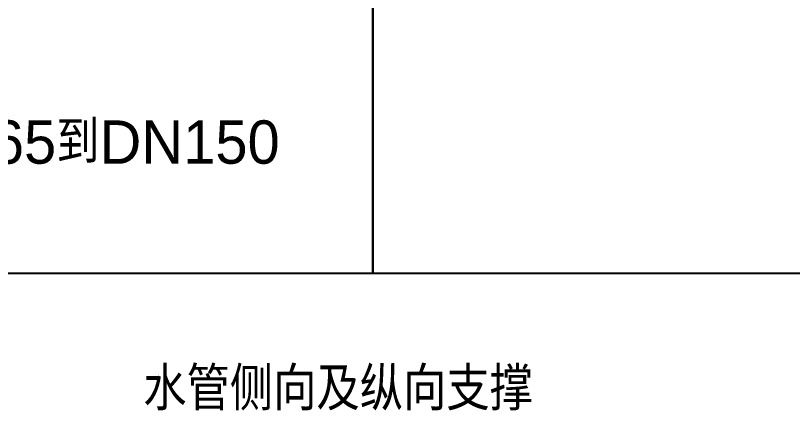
# Model space of a CAD drawing. Extents: x 27938 to 650306, y -92720 to 1524912.
# Drawn here: x 293238 to 304004, y 834397 to 839870 of the extents above; entities that cross this region are included whole.
import ezdxf

# ---------------------------------------------------------------- set-up
doc = ezdxf.new("R2010")
doc.units = 0
doc.header["$LTSCALE"] = 1000
doc.header["$MEASUREMENT"] = 0
doc.layers.add('bz', color=2, linetype='Continuous')
doc.styles.add('中西文等高字体', font='HZTXT_E.shx', dxfattribs={"width": 0.7, "height": 4, "bigfont": 'hztxt.shx'})

msp = doc.modelspace()

# ---------------------------------------------------------------- linework, layer by layer
at = {"color": 7}
msp.add_line((309593.1, 836294.1), (285515.5, 836298.1), dxfattribs=at)
for points in [[(285511.3, 851149.4), (298188.5, 851149.4), (298188.5, 836294.1), (285511.3, 836294.1)], [(298188.5, 851149.4), (313326.9, 851149.4), (313326.9, 836294.1), (298188.5, 836294.1)]]:
    msp.add_lwpolyline(points, close=True)

# ---------------------------------------------------------------- texts
at = {"layer": 'bz', "color": 7, "style": '中西文等高字体'}
for s, p in [('管径从DN65到DN150', (289950.8, 837816.6)), ('水管侧向及纵向支撑', (295008.1, 834397.4))]:
    msp.add_text(s, height=600, dxfattribs=at).set_placement(p)

doc.saveas('drawing.dxf')
